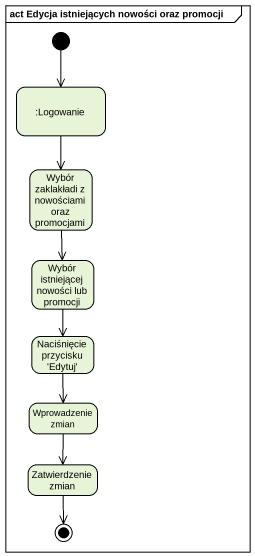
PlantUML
@startuml
mainframe act Edycja istniejących nowości oraz promocji
hide empty description
state ":Logowanie" as Logowanie
state "Wybór zaklakładi z nowościami oraz promocjami" as Wybór_zaklakładi_z
state "Wybór istniejącej nowości lub promocji" as Wybór_istniejącej_nowości
state "Naciśnięcie przycisku 'Edytuj'" as Naciśnięcie_przycisku_Edytuj
state "Wprowadzenie zmian" as Wprowadzenie_zmian
state "Zatwierdzenie zmian" as Zatwierdzenie_zmian
[*] --> Logowanie
Logowanie --> Wybór_zaklakładi_z
Wybór_zaklakładi_z --> Wybór_istniejącej_nowości
Wybór_istniejącej_nowości --> Naciśnięcie_przycisku_Edytuj
Naciśnięcie_przycisku_Edytuj --> Wprowadzenie_zmian
Wprowadzenie_zmian --> Zatwierdzenie_zmian
Zatwierdzenie_zmian --> [*]
@enduml
